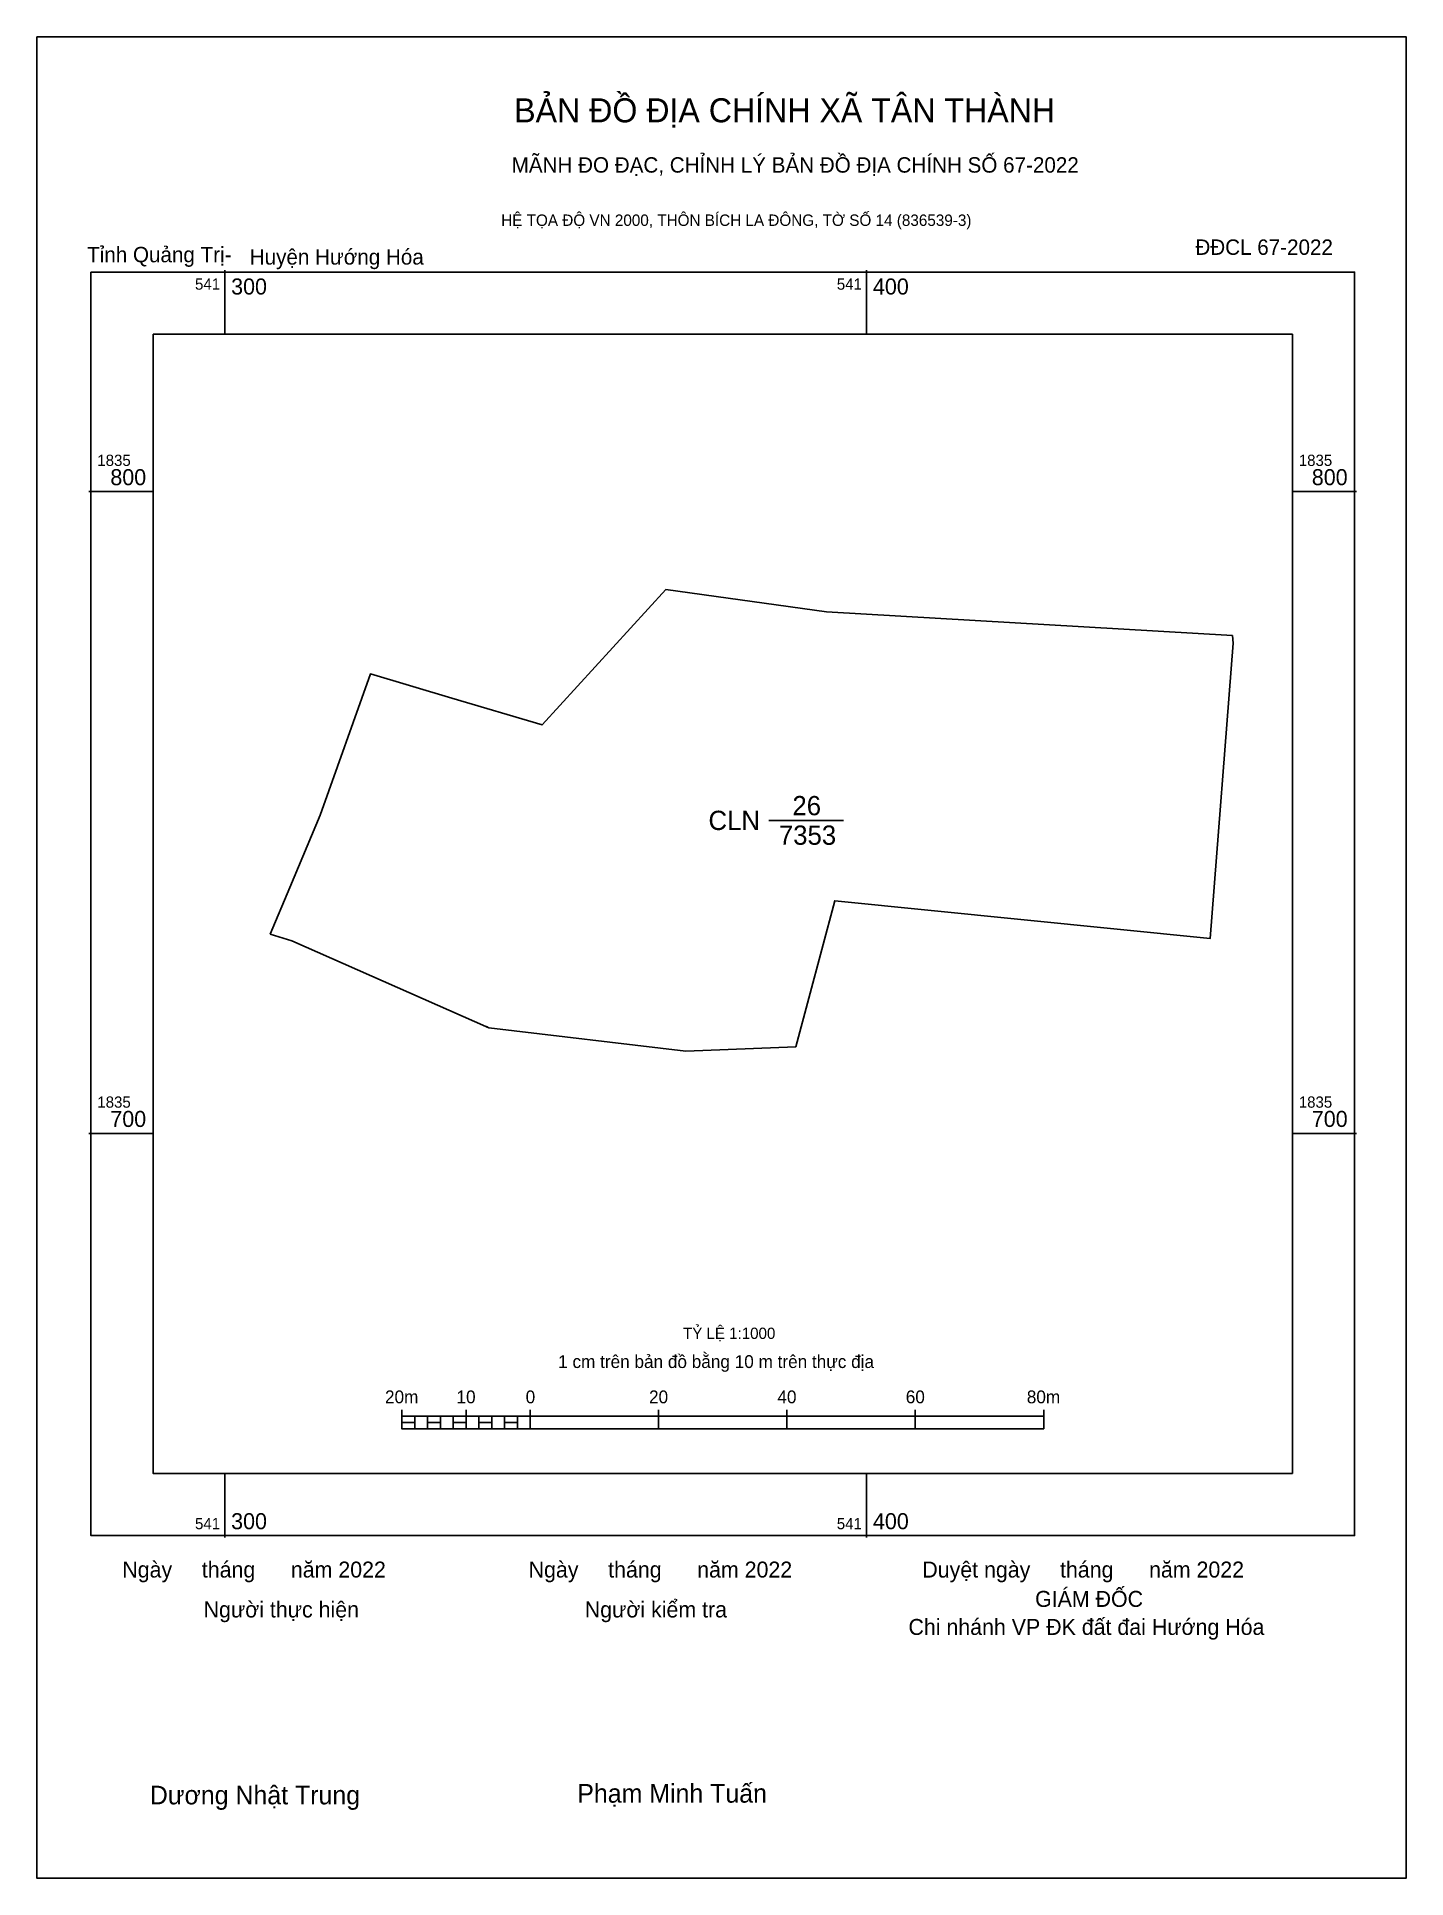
# Model space of a CAD drawing. Extents: x 541271 to 541484, y 1835584 to 1835871.
import ezdxf

# ---------------------------------------------------------------- set-up
doc = ezdxf.new("R2010")
doc.units = 0
for name, color, linetype in [('Level 10', 7, 'Continuous'), ('Level 13', 7, 'Continuous'), ('Level 15', 7, 'Continuous'), ('Level 27', 7, 'Continuous'), ('Level 29', 7, 'Continuous'), ('Level 6', 7, 'Continuous'), ('Level 62', 7, 'Continuous'), ('Level 63', 7, 'Continuous'), ('Level 9', 7, 'Continuous')]:
    doc.layers.add(name, color=color, linetype=linetype)

msp = doc.modelspace()

# ---------------------------------------------------------------- linework, layer by layer
at = {"layer": 'Level 10'}
msp.add_line((541384.76, 1835748.77), (541396.41, 1835748.77), dxfattribs=at)
msp.add_lwpolyline([(541307.09, 1835731.05), (541310.15, 1835738.31), (541314.89, 1835749.57), (541322.7, 1835771.58), (541335.4, 1835767.81), (541349.46, 1835763.64), (541368.74, 1835784.72), (541393.75, 1835781.28), (541457, 1835777.56), (541457.1, 1835776.36), (541453.53, 1835730.36), (541395.05, 1835736.25), (541388.97, 1835713.49), (541371.82, 1835712.83), (541341.17, 1835716.47), (541310.43, 1835730.02)], close=True, dxfattribs=at)
at = {"layer": 'Level 15'}
msp.add_lwpolyline([(541270.72, 1835870.86), (541484.08, 1835870.86), (541484.08, 1835583.95), (541270.72, 1835583.95)], close=True, dxfattribs=at)
at = {"layer": 'Level 27'}
for p, q in [((541368.74, 1835784.72), (541368.73, 1835784.72)), ((541335.4, 1835767.81), (541335.4, 1835767.82)), ((541314.89, 1835749.57), (541314.88, 1835749.57)), ((541307.09, 1835731.05), (541307.08, 1835731.05)), ((541307.09, 1835731.05), (541307.09, 1835731.04)), ((541310.43, 1835730.02), (541310.43, 1835730.01)), ((541453.53, 1835730.36), (541453.54, 1835730.36)), ((541341.17, 1835716.47), (541341.17, 1835716.46)), ((541371.82, 1835712.83), (541371.82, 1835712.82))]:
    msp.add_line(p, q, dxfattribs=at)
at = {"layer": 'Level 29'}
msp.add_line((541340.79, 1835716.64), (541341.17, 1835716.47), dxfattribs=at)
at = {"layer": 'Level 62'}
msp.add_lwpolyline([(541288.84, 1835824.52), (541466.35, 1835824.52), (541466.35, 1835647.01), (541288.84, 1835647.01)], close=True, dxfattribs=at)
at = {"layer": 'Level 63'}
for p, q in [((541300, 1835834.52), (541300, 1835824.52)), ((541400, 1835834.52), (541400, 1835824.52)), ((541278.84, 1835800), (541288.84, 1835800)), ((541466.35, 1835800), (541476.35, 1835800)), ((541278.84, 1835700), (541288.84, 1835700)), ((541466.35, 1835700), (541476.35, 1835700)), ((541327.6, 1835656.94), (541327.6, 1835653.94)), ((541337.6, 1835656.94), (541337.6, 1835653.94)), ((541347.6, 1835656.94), (541347.6, 1835653.94)), ((541367.6, 1835656.94), (541367.6, 1835653.94)), ((541387.6, 1835656.94), (541387.6, 1835653.94)), ((541407.6, 1835656.94), (541407.6, 1835653.94)), ((541427.6, 1835656.94), (541427.6, 1835653.94)), ((541327.6, 1835655.94), (541427.6, 1835655.94)), ((541327.6, 1835653.94), (541427.6, 1835653.94)), ((541329.6, 1835655.94), (541329.6, 1835653.94)), ((541331.6, 1835655.94), (541331.6, 1835653.94)), ((541333.6, 1835655.94), (541333.6, 1835653.94)), ((541335.6, 1835655.94), (541335.6, 1835653.94)), ((541337.6, 1835655.94), (541337.6, 1835653.94)), ((541339.6, 1835655.94), (541339.6, 1835653.94)), ((541341.6, 1835655.94), (541341.6, 1835653.94)), ((541343.6, 1835655.94), (541343.6, 1835653.94)), ((541345.6, 1835655.94), (541345.6, 1835653.94)), ((541347.6, 1835655.94), (541347.6, 1835653.94)), ((541300, 1835647.01), (541300, 1835637.01)), ((541400, 1835647.01), (541400, 1835637.01))]:
    msp.add_line(p, q, dxfattribs=at)
for points in [[(541279.15, 1835834.21), (541476.04, 1835834.21), (541476.04, 1835637.32), (541279.15, 1835637.32)], [(541327.6, 1835654.94), (541329.6, 1835654.94), (541329.6, 1835653.94), (541327.6, 1835653.94)], [(541327.6, 1835654.94), (541329.6, 1835654.94), (541329.6, 1835653.94), (541327.6, 1835653.94)], [(541331.6, 1835654.94), (541333.6, 1835654.94), (541333.6, 1835653.94), (541331.6, 1835653.94)], [(541335.6, 1835654.94), (541337.6, 1835654.94), (541337.6, 1835653.94), (541335.6, 1835653.94)], [(541339.6, 1835654.94), (541341.6, 1835654.94), (541341.6, 1835653.94), (541339.6, 1835653.94)], [(541343.6, 1835654.94), (541345.6, 1835654.94), (541345.6, 1835653.94), (541343.6, 1835653.94)]]:
    msp.add_lwpolyline(points, close=True, dxfattribs=at)

# ---------------------------------------------------------------- texts
at = {"layer": 'Level 13'}
for s, p in [('26', (541388.45, 1835749.57)), ('CLN', (541375.37, 1835747.27)), ('7353', (541386.34, 1835744.97))]:
    msp.add_text(s, height=3, dxfattribs=at).set_placement(p)
at = {"layer": 'Level 6'}
msp.add_text('TỶ LỆ 1:1000', height=1.7579, dxfattribs=at).set_placement((541371.41, 1835667.97))
at = {"layer": 'Level 63'}
for s, height, p in [('BẢN ĐỒ ĐỊA CHÍNH XÃ TÂN THÀNH', 3.7437, (541345.1, 1835857.54)), ('MÃNH ĐO ĐẠC, CHỈNH LÝ BẢN ĐỒ ĐỊA CHÍNH SỐ 67-2022', 2.4022, (541344.71, 1835849.7)), ('HỆ TỌA ĐỘ VN 2000, THÔN BÍCH LA ÐÔNG, TỜ SỐ 14 (836539-3)', 1.7782, (541343.08, 1835841.4)), ('541', 1.75, (541295.37, 1835831.46)), ('300', 2.5, (541301, 1835830.71)), ('541', 1.75, (541395.37, 1835831.46)), ('400', 2.5, (541401, 1835830.71)), ('1835', 1.75, (541280.15, 1835804)), ('1835', 1.75, (541467.35, 1835804)), ('800', 2.5, (541282.18, 1835801)), ('800', 2.5, (541469.38, 1835801)), ('D', 0.01, (541310.43, 1835730.02)), ('D', 0.01, (541310.43, 1835730.02)), ('D', 0.01, (541310.43, 1835730.02)), ('D', 0.01, (541310.43, 1835730.02)), ('D', 0.01, (541310.43, 1835730.02)), ('1835', 1.75, (541280.15, 1835704)), ('1835', 1.75, (541467.35, 1835704)), ('700', 2.5, (541282.18, 1835701)), ('700', 2.5, (541469.38, 1835701)), ('1 cm trên bản đồ bằng 10 m trên thực địa', 2, (541351.95, 1835663.44)), ('20m', 2, (541324.97, 1835657.94)), ('10', 2, (541336.11, 1835657.94)), ('0', 2, (541346.89, 1835657.94)), ('20', 2, (541366.11, 1835657.94)), ('40', 2, (541386.11, 1835657.94)), ('60', 2, (541406.11, 1835657.94)), ('80m', 2, (541424.97, 1835657.94)), ('541', 1.75, (541295.37, 1835638.32)), ('300', 2.5, (541301, 1835638.32)), ('541', 1.75, (541395.37, 1835638.32)), ('400', 2.5, (541401, 1835638.32)), ('Ngày     tháng      năm 2022', 2.4883, (541284.04, 1835630.79)), ('Ngày     tháng      năm 2022', 2.4883, (541347.35, 1835630.79)), ('Duyệt ngày     tháng      năm 2022', 2.4883, (541408.69, 1835630.79)), ('Người kiểm tra', 2.4883, (541356.1, 1835624.57)), ('GIÁM ĐỐC', 2.488, (541426.26, 1835626.22)), ('Người thực hiện', 2.4883, (541296.71, 1835624.57)), ('Chi nhánh VP ĐK đất đai Hướng Hóa', 2.4883, (541406.53, 1835621.85)), ('Phạm Minh Tuấn', 2.9024, (541354.93, 1835595.71)), ('Dương Nhật Trung', 2.9024, (541288.33, 1835595.45))]:
    msp.add_text(s, height=height, dxfattribs=at).set_placement(p)
at = {"layer": 'Level 9'}
for s, p in [('Tỉnh Quảng Trị-', (541278.56, 1835835.73)), ('Huyện Hướng Hóa', (541303.9, 1835835.37)), ('ĐĐCL 67-2022', (541451.24, 1835836.89))]:
    msp.add_text(s, height=2.4022, dxfattribs=at).set_placement(p)

doc.saveas('drawing.dxf')
